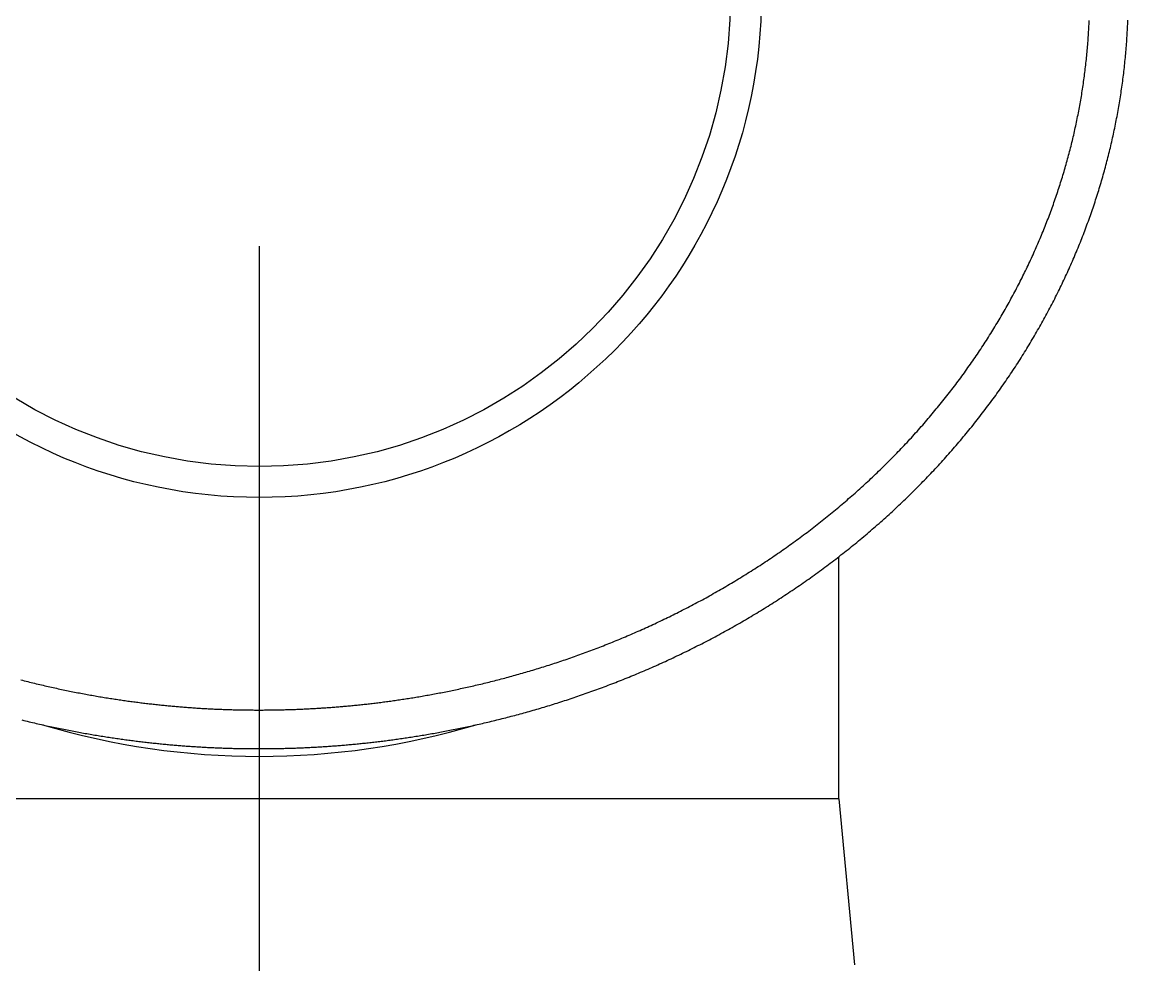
# Model space of a CAD drawing. Extents: x -57 to 65, y -56 to 12.
# Drawn here: x 48.19 to 62.5, y -12.55 to -0.35 of the extents above; entities that cross this region are included whole.
import ezdxf

# ---------------------------------------------------------------- set-up
doc = ezdxf.new("R2010")
doc.units = 0
doc.linetypes.add('CENTER', pattern=[50.8, 31.75, -6.35, 6.35, -6.35])
doc.layers.get('0').update_dxf_attribs({"linetype": 'CONTINUOUS'})
doc.layers.add('CENTER', color=1, linetype='CENTER')

msp = doc.modelspace()

# ---------------------------------------------------------------- linework, layer by layer
at = {"color": 7, "linetype": 'CONTINUOUS'}
for q in [(58.758503, -7.267221), (43.758503, -10.4), (58.965027, -12.547856)]:
    msp.add_line((58.758503, -10.4), q, dxfattribs=at)
at = {"color": 7}
for points in [[(51.2585, -9.75, 0), (51.2753, -9.74999, 0), (51.2921, -9.74996, 0), (51.3089, -9.74991, 0), (51.3256, -9.74983, 0), (51.3424, -9.74974, 0), (51.3592, -9.74962, 0), (51.3759, -9.74949, 0), (51.3927, -9.74933, 0), (51.4094, -9.74915, 0), (51.4262, -9.74895, 0), (51.4429, -9.74873, 0), (51.4596, -9.74849, 0), (51.4764, -9.74822, 0), (51.4931, -9.74794, 0), (51.5099, -9.74763, 0), (51.5266, -9.7473, 0), (51.5433, -9.74695, 0), (51.5601, -9.74657, 0), (51.5768, -9.74618, 0), (51.5936, -9.74576, 0), (51.6104, -9.74532, 0), (51.6271, -9.74486, 0), (51.6439, -9.74438, 0), (51.6607, -9.74387, 0), (51.6775, -9.74334, 0), (51.6942, -9.74279, 0), (51.7111, -9.74221, 0), (51.7279, -9.74162, 0), (51.7447, -9.741, 0), (51.7615, -9.74036, 0), (51.7784, -9.73969, 0), (51.7952, -9.739, 0), (51.8121, -9.73829, 0), (51.829, -9.73756, 0), (51.8459, -9.7368, 0), (51.8628, -9.73602, 0), (51.8797, -9.73522, 0), (51.8966, -9.73439, 0), (51.9136, -9.73354, 0), (51.9306, -9.73266, 0), (51.9476, -9.73177, 0), (51.9646, -9.73084, 0), (51.9816, -9.7299, 0), (51.9987, -9.72893, 0), (52.0158, -9.72794, 0), (52.0329, -9.72692, 0), (52.05, -9.72588, 0), (52.0671, -9.72481, 0), (52.0843, -9.72372, 0), (52.1015, -9.72261, 0), (52.1187, -9.72147, 0), (52.136, -9.72031, 0), (52.1532, -9.71912, 0), (52.1705, -9.71791, 0), (52.1879, -9.71668, 0), (52.2052, -9.71542, 0), (52.2226, -9.71413, 0), (52.24, -9.71282, 0), (52.2574, -9.71149, 0), (52.2749, -9.71013, 0), (52.2924, -9.70874, 0), (52.31, -9.70733, 0), (52.3275, -9.7059, 0), (52.3451, -9.70444, 0), (52.3628, -9.70295, 0), (52.3805, -9.70143, 0), (52.3982, -9.69989, 0), (52.4159, -9.69832, 0), (52.4337, -9.69672, 0), (52.4515, -9.69509, 0), (52.4694, -9.69344, 0), (52.4873, -9.69175, 0), (52.5053, -9.69004, 0), (52.5232, -9.68829, 0), (52.5413, -9.68652, 0), (52.5593, -9.68472, 0), (52.5775, -9.68288, 0), (52.5956, -9.68102, 0), (52.6138, -9.67912, 0), (52.6321, -9.6772, 0), (52.6504, -9.67524, 0), (52.6687, -9.67324, 0), (52.6871, -9.67122, 0), (52.7055, -9.66916, 0), (52.724, -9.66707, 0), (52.7426, -9.66495, 0), (52.7612, -9.66279, 0), (52.7798, -9.6606, 0), (52.7985, -9.65837, 0), (52.8172, -9.65611, 0), (52.836, -9.65382, 0), (52.8549, -9.65148, 0), (52.8738, -9.64912, 0), (52.8928, -9.64671, 0), (52.9118, -9.64427, 0), (52.9309, -9.64179, 0), (52.95, -9.63928, 0), (52.9692, -9.63673, 0), (52.9885, -9.63414, 0), (53.0078, -9.63151, 0), (53.0272, -9.62884, 0), (53.0466, -9.62614, 0), (53.0661, -9.62339, 0), (53.0857, -9.62061, 0), (53.1053, -9.61778, 0), (53.125, -9.61492, 0), (53.1448, -9.61201, 0), (53.1646, -9.60907, 0), (53.1845, -9.60608, 0), (53.2044, -9.60305, 0), (53.2245, -9.59998, 0), (53.2446, -9.59687, 0), (53.2647, -9.59371, 0), (53.285, -9.59052, 0), (53.3053, -9.58728, 0), (53.3257, -9.58399, 0), (53.3461, -9.58066, 0), (53.3667, -9.57728, 0), (53.3872, -9.57385, 0), (53.4079, -9.57037, 0), (53.4287, -9.56685, 0), (53.4495, -9.56327, 0), (53.4703, -9.55965, 0), (53.4913, -9.55598, 0), (53.5123, -9.55227, 0), (53.5334, -9.5485, 0), (53.5545, -9.54468, 0), (53.5757, -9.54082, 0), (53.597, -9.5369, 0), (53.6183, -9.53294, 0), (53.6398, -9.52892, 0), (53.6612, -9.52486, 0), (53.6827, -9.52074, 0), (53.7043, -9.51658, 0), (53.726, -9.51236, 0), (53.7477, -9.50809, 0), (53.7695, -9.50377, 0), (53.7913, -9.49941, 0), (53.8132, -9.49498, 0), (53.8352, -9.49051, 0), (53.8572, -9.48599, 0), (53.8792, -9.48141, 0), (53.9013, -9.47678, 0), (53.9235, -9.4721, 0), (53.9458, -9.46737, 0), (53.968, -9.46258, 0), (53.9904, -9.45774, 0), (54.0128, -9.45285, 0), (54.0352, -9.44791, 0), (54.0577, -9.44291, 0), (54.0803, -9.43786, 0), (54.1028, -9.43275, 0), (54.1255, -9.42759, 0), (54.1482, -9.42238, 0), (54.1709, -9.41711, 0), (54.1937, -9.41178, 0), (54.2166, -9.40641, 0), (54.2395, -9.40097, 0), (54.2624, -9.39548, 0), (54.2854, -9.38994, 0), (54.3084, -9.38434, 0), (54.3315, -9.37869, 0), (54.3546, -9.37298, 0), (54.3777, -9.36721, 0), (54.4009, -9.36139, 0), (54.4242, -9.35551, 0), (54.4475, -9.34957, 0), (54.4708, -9.34358, 0), (54.4941, -9.33753, 0), (54.5175, -9.33142, 0), (54.541, -9.32525, 0), (54.5644, -9.31903, 0), (54.588, -9.31275, 0), (54.6115, -9.30641, 0), (54.6351, -9.30002, 0), (54.6587, -9.29356, 0), (54.6824, -9.28705, 0), (54.7061, -9.28048, 0), (54.7298, -9.27385, 0), (54.7535, -9.26716, 0), (54.7773, -9.26041, 0), (54.8012, -9.2536, 0), (54.825, -9.24673, 0), (54.8489, -9.23981, 0), (54.8728, -9.23282, 0), (54.8967, -9.22577, 0), (54.9207, -9.21866, 0), (54.9447, -9.21149, 0), (54.9687, -9.20426, 0), (54.9928, -9.19697, 0), (55.0169, -9.18962, 0), (55.041, -9.18221, 0), (55.0651, -9.17473, 0), (55.0893, -9.16719, 0), (55.1134, -9.1596, 0), (55.1376, -9.15194, 0), (55.1618, -9.14421, 0), (55.1861, -9.13643, 0), (55.2104, -9.12858, 0), (55.2346, -9.12067, 0), (55.2589, -9.1127, 0), (55.2833, -9.10466, 0), (55.3076, -9.09656, 0), (55.332, -9.0884, 0), (55.3563, -9.08017, 0), (55.3807, -9.07188, 0), (55.4051, -9.06352, 0), (55.4296, -9.0551, 0), (55.454, -9.04662, 0), (55.4785, -9.03807, 0), (55.5029, -9.02946, 0), (55.5274, -9.02078, 0), (55.5519, -9.01205, 0), (55.5764, -9.00324, 0), (55.6009, -8.99438, 0), (55.6255, -8.98545, 0), (55.65, -8.97645, 0), (55.6746, -8.9674, 0), (55.6992, -8.95827, 0), (55.7238, -8.94909, 0), (55.7484, -8.93983, 0), (55.773, -8.93052, 0), (55.7976, -8.92114, 0), (55.8222, -8.91169, 0), (55.8469, -8.90218, 0), (55.8715, -8.8926, 0), (55.8962, -8.88296, 0), (55.9208, -8.87325, 0), (55.9455, -8.86348, 0), (55.9702, -8.85364, 0), (55.9949, -8.84373, 0), (56.0196, -8.83376, 0), (56.0443, -8.82373, 0), (56.069, -8.81362, 0), (56.0938, -8.80345, 0), (56.1185, -8.79322, 0), (56.1432, -8.78292, 0), (56.168, -8.77255, 0), (56.1927, -8.76211, 0), (56.2175, -8.75161, 0), (56.2422, -8.74104, 0), (56.267, -8.7304, 0), (56.2917, -8.7197, 0), (56.3165, -8.70893, 0), (56.3413, -8.69809, 0), (56.3661, -8.68718, 0), (56.3908, -8.67621, 0), (56.4156, -8.66517, 0), (56.4404, -8.65406, 0), (56.4652, -8.64288, 0), (56.49, -8.63163, 0), (56.5147, -8.62032, 0), (56.5395, -8.60893, 0), (56.5643, -8.59748, 0), (56.5891, -8.58596, 0), (56.6139, -8.57437, 0), (56.6387, -8.56271, 0), (56.6634, -8.55099, 0), (56.6882, -8.53919, 0), (56.713, -8.52732, 0), (56.7378, -8.51539, 0), (56.7625, -8.50338, 0), (56.7873, -8.49131, 0), (56.8121, -8.47916, 0), (56.8368, -8.46695, 0), (56.8616, -8.45467, 0), (56.8863, -8.44231, 0), (56.9111, -8.42989, 0), (56.9358, -8.41739, 0), (56.9605, -8.40483, 0), (56.9853, -8.39219, 0), (57.01, -8.37948, 0), (57.0347, -8.36671, 0), (57.0594, -8.35386, 0), (57.0841, -8.34094, 0), (57.1088, -8.32795, 0), (57.1335, -8.31489, 0), (57.1582, -8.30175, 0), (57.1829, -8.28855, 0), (57.2075, -8.27527, 0), (57.2322, -8.26192, 0), (57.2568, -8.2485, 0), (57.2814, -8.23501, 0), (57.3061, -8.22144, 0), (57.3307, -8.20781, 0), (57.3552, -8.1941, 0), (57.3798, -8.18032, 0), (57.4044, -8.16647, 0), (57.4289, -8.15255, 0), (57.4535, -8.13856, 0), (57.478, -8.12449, 0), (57.5025, -8.11036, 0), (57.527, -8.09615, 0), (57.5514, -8.08187, 0), (57.5759, -8.06753, 0), (57.6003, -8.05311, 0), (57.6247, -8.03862, 0), (57.6491, -8.02406, 0), (57.6735, -8.00943, 0), (57.6979, -7.99473, 0), (57.7222, -7.97996, 0), (57.7465, -7.96512, 0), (57.7708, -7.95021, 0), (57.7951, -7.93523, 0), (57.8193, -7.92018, 0), (57.8436, -7.90506, 0), (57.8678, -7.88987, 0), (57.8919, -7.87461, 0), (57.9161, -7.85928, 0), (57.9402, -7.84388, 0), (57.9643, -7.82841, 0), (57.9884, -7.81288, 0), (58.0125, -7.79727, 0), (58.0365, -7.78159, 0), (58.0605, -7.76585, 0), (58.0845, -7.75004, 0), (58.1084, -7.73416, 0), (58.1323, -7.71821, 0), (58.1562, -7.70219, 0), (58.1801, -7.6861, 0), (58.2039, -7.66994, 0), (58.2277, -7.65372, 0), (58.2514, -7.63743, 0), (58.2752, -7.62107, 0), (58.2989, -7.60464, 0), (58.3225, -7.58814, 0), (58.3462, -7.57158, 0), (58.3698, -7.55495, 0), (58.3933, -7.53825, 0), (58.4169, -7.52148, 0), (58.4404, -7.50465, 0), (58.4638, -7.48774, 0), (58.4872, -7.47077, 0), (58.5106, -7.45374, 0), (58.534, -7.43663, 0), (58.5573, -7.41946, 0), (58.5806, -7.40223, 0), (58.6038, -7.38492, 0), (58.627, -7.36755, 0), (58.6502, -7.35011, 0), (58.6733, -7.33261, 0), (58.6963, -7.31504, 0), (58.7194, -7.2974, 0), (58.7424, -7.2797, 0), (58.7653, -7.26193, 0), (58.7882, -7.24409, 0), (58.8111, -7.22619, 0), (58.8339, -7.20822, 0), (58.8567, -7.19019, 0), (58.8794, -7.17209, 0), (58.9021, -7.15393, 0), (58.9248, -7.1357, 0), (58.9474, -7.11741, 0), (58.9699, -7.09905, 0), (58.9924, -7.08063, 0), (59.0149, -7.06215, 0), (59.0373, -7.04361, 0), (59.0596, -7.025, 0), (59.082, -7.00633, 0), (59.1042, -6.9876, 0), (59.1264, -6.9688, 0), (59.1486, -6.94995, 0), (59.1707, -6.93103, 0), (59.1928, -6.91205, 0), (59.2148, -6.89302, 0), (59.2367, -6.87392, 0), (59.2587, -6.85476, 0), (59.2805, -6.83554, 0), (59.3023, -6.81626, 0), (59.3241, -6.79693, 0), (59.3458, -6.77753, 0), (59.3674, -6.75808, 0), (59.389, -6.73856, 0), (59.4105, -6.71899, 0), (59.432, -6.69936, 0), (59.4534, -6.67968, 0), (59.4748, -6.65993, 0), (59.4961, -6.64013, 0), (59.5173, -6.62028, 0), (59.5385, -6.60037, 0), (59.5597, -6.5804, 0), (59.5807, -6.56037, 0), (59.6018, -6.54029, 0), (59.6227, -6.52016, 0), (59.6436, -6.49997, 0), (59.6645, -6.47972, 0), (59.6852, -6.45943, 0), (59.706, -6.43907, 0), (59.7266, -6.41867, 0), (59.7472, -6.39821, 0), (59.7678, -6.3777, 0), (59.7882, -6.35713, 0), (59.8086, -6.33651, 0), (59.829, -6.31584, 0), (59.8493, -6.29512, 0), (59.8695, -6.27435, 0), (59.8896, -6.25353, 0), (59.9097, -6.23265, 0), (59.9298, -6.21172, 0), (59.9497, -6.19075, 0), (59.9696, -6.16972, 0), (59.9894, -6.14864, 0), (60.0092, -6.12752, 0), (60.0289, -6.10634, 0), (60.0485, -6.08512, 0), (60.068, -6.06385, 0), (60.0875, -6.04253, 0), (60.1069, -6.02116, 0), (60.1263, -5.99974, 0), (60.1456, -5.97828, 0), (60.1648, -5.95677, 0), (60.1839, -5.93522, 0), (60.203, -5.91362, 0), (60.222, -5.89197, 0), (60.2409, -5.87029, 0), (60.2597, -5.84855, 0), (60.2785, -5.82678, 0), (60.2972, -5.80496, 0), (60.3158, -5.7831, 0), (60.3344, -5.7612, 0), (60.3529, -5.73925, 0), (60.3713, -5.71726, 0), (60.3896, -5.69524, 0), (60.4079, -5.67317, 0), (60.4261, -5.65106, 0), (60.4442, -5.62891, 0), (60.4622, -5.60672, 0), (60.4802, -5.58449, 0), (60.4981, -5.56223, 0), (60.5159, -5.53992, 0), (60.5337, -5.51758, 0), (60.5513, -5.4952, 0), (60.5689, -5.47278, 0), (60.5864, -5.45033, 0), (60.6039, -5.42784, 0), (60.6213, -5.40531, 0), (60.6385, -5.38275, 0), (60.6558, -5.36015, 0), (60.6729, -5.33752, 0), (60.6899, -5.31485, 0), (60.7069, -5.29215, 0), (60.7238, -5.26942, 0), (60.7407, -5.24665, 0), (60.7574, -5.22385, 0), (60.7741, -5.20102, 0), (60.7907, -5.17816, 0), (60.8072, -5.15526, 0), (60.8236, -5.13234, 0), (60.84, -5.10938, 0), (60.8562, -5.08639, 0), (60.8724, -5.06338, 0), (60.8886, -5.04033, 0), (60.9046, -5.01725, 0), (60.9206, -4.99415, 0), (60.9364, -4.97102, 0), (60.9522, -4.94786, 0), (60.9679, -4.92467, 0), (60.9836, -4.90145, 0), (60.9991, -4.87821, 0), (61.0146, -4.85494, 0), (61.03, -4.83165, 0), (61.0453, -4.80833, 0), (61.0605, -4.78498, 0), (61.0757, -4.76161, 0), (61.0907, -4.73822, 0), (61.1057, -4.7148, 0), (61.1206, -4.69136, 0), (61.1354, -4.66789, 0), (61.1501, -4.6444, 0), (61.1648, -4.62089, 0), (61.1794, -4.59735, 0), (61.1938, -4.57378, 0), (61.2083, -4.5502, 0), (61.2226, -4.52658, 0), (61.2368, -4.50295, 0), (61.251, -4.47929, 0), (61.2651, -4.45561, 0), (61.2791, -4.4319, 0), (61.293, -4.40817, 0), (61.3069, -4.38442, 0), (61.3206, -4.36065, 0), (61.3343, -4.33685, 0), (61.3479, -4.31303, 0), (61.3614, -4.28919, 0), (61.3749, -4.26533, 0), (61.3882, -4.24145, 0), (61.4015, -4.21754, 0), (61.4147, -4.19361, 0), (61.4278, -4.16967, 0), (61.4409, -4.1457, 0), (61.4538, -4.12171, 0), (61.4667, -4.0977, 0), (61.4795, -4.07366, 0), (61.4922, -4.04961, 0), (61.5049, -4.02554, 0), (61.5174, -4.00145, 0), (61.5299, -3.97734, 0), (61.5423, -3.95321, 0), (61.5546, -3.92905, 0), (61.5668, -3.90488, 0), (61.579, -3.8807, 0), (61.5911, -3.85649, 0), (61.6031, -3.83226, 0), (61.615, -3.80801, 0), (61.6268, -3.78375, 0), (61.6386, -3.75947, 0), (61.6502, -3.73517, 0), (61.6618, -3.71085, 0), (61.6733, -3.68651, 0), (61.6848, -3.66216, 0), (61.6961, -3.63779, 0), (61.7074, -3.6134, 0), (61.7186, -3.58899, 0), (61.7297, -3.56457, 0), (61.7407, -3.54013, 0), (61.7517, -3.51568, 0), (61.7626, -3.4912, 0), (61.7734, -3.46671, 0), (61.7841, -3.44221, 0), (61.7947, -3.41769, 0), (61.8053, -3.39315, 0), (61.8157, -3.3686, 0), (61.8261, -3.34404, 0), (61.8364, -3.31945, 0), (61.8467, -3.29486, 0), (61.8568, -3.27024, 0), (61.8669, -3.24562, 0), (61.8769, -3.22098, 0), (61.8868, -3.19632, 0), (61.8966, -3.17165, 0), (61.9064, -3.14697, 0), (61.9161, -3.12227, 0), (61.9257, -3.09756, 0), (61.9352, -3.07283, 0), (61.9446, -3.0481, 0), (61.954, -3.02334, 0), (61.9633, -2.99858, 0), (61.9725, -2.9738, 0), (61.9816, -2.94901, 0), (61.9906, -2.9242, 0), (61.9996, -2.89939, 0), (62.0085, -2.87456, 0), (62.0173, -2.84972, 0), (62.026, -2.82486, 0), (62.0346, -2.8, 0), (62.0432, -2.77512, 0), (62.0517, -2.75023, 0), (62.0601, -2.72532, 0), (62.0684, -2.70041, 0), (62.0767, -2.67548, 0), (62.0848, -2.65055, 0), (62.0929, -2.6256, 0), (62.1009, -2.60064, 0), (62.1089, -2.57567, 0), (62.1167, -2.55069, 0), (62.1245, -2.5257, 0), (62.1322, -2.5007, 0), (62.1398, -2.47568, 0), (62.1473, -2.45066, 0), (62.1548, -2.42563, 0), (62.1622, -2.40058, 0), (62.1695, -2.37553, 0), (62.1767, -2.35047, 0), (62.1839, -2.3254, 0), (62.1909, -2.30031, 0), (62.1979, -2.27522, 0), (62.2048, -2.25012, 0), (62.2117, -2.22501, 0), (62.2184, -2.1999, 0), (62.2251, -2.17477, 0), (62.2317, -2.14963, 0), (62.2382, -2.12449, 0), (62.2446, -2.09934, 0), (62.251, -2.07418, 0), (62.2573, -2.04901, 0), (62.2635, -2.02383, 0), (62.2696, -1.99864, 0), (62.2756, -1.97345, 0), (62.2816, -1.94825, 0), (62.2875, -1.92304, 0), (62.2933, -1.89783, 0), (62.2991, -1.87261, 0), (62.3047, -1.84738, 0), (62.3103, -1.82214, 0), (62.3158, -1.7969, 0), (62.3212, -1.77165, 0), (62.3266, -1.7464, 0), (62.3318, -1.72113, 0), (62.337, -1.69586, 0), (62.3421, -1.67059, 0), (62.3472, -1.64531, 0), (62.3521, -1.62002, 0), (62.357, -1.59473, 0), (62.3618, -1.56943, 0), (62.3665, -1.54413, 0), (62.3712, -1.51882, 0), (62.3757, -1.4935, 0), (62.3802, -1.46818, 0), (62.3846, -1.44286, 0), (62.389, -1.41752, 0), (62.3932, -1.39219, 0), (62.3974, -1.36685, 0), (62.4015, -1.3415, 0), (62.4055, -1.31615, 0), (62.4095, -1.29079, 0), (62.4134, -1.26543, 0), (62.4172, -1.24007, 0), (62.4209, -1.2147, 0), (62.4245, -1.18932, 0), (62.4281, -1.16394, 0), (62.4315, -1.13856, 0), (62.435, -1.11318, 0), (62.4383, -1.08778, 0), (62.4415, -1.06239, 0), (62.4447, -1.03699, 0), (62.4478, -1.01159, 0), (62.4508, -0.986185, 0), (62.4538, -0.960777, 0), (62.4566, -0.935365, 0), (62.4594, -0.909949, 0), (62.4621, -0.884531, 0), (62.4648, -0.859109, 0), (62.4673, -0.833684, 0), (62.4698, -0.808257, 0), (62.4722, -0.782826, 0), (62.4745, -0.757393, 0), (62.4768, -0.731958, 0), (62.4789, -0.70652, 0), (62.481, -0.681079, 0), (62.483, -0.655637, 0), (62.485, -0.630192, 0), (62.4869, -0.604745, 0), (62.4886, -0.579296, 0), (62.4903, -0.553845, 0), (62.492, -0.528392, 0), (62.4935, -0.502937, 0), (62.495, -0.477481, 0), (62.4964, -0.452024, 0), (62.4977, -0.426565, 0), (62.499, -0.401104, 0), (62.5002, -0.375643, 0), (62.5012, -0.35018, 0), (62.5023, -0.324717, 0)], [(51.2585, -9.25, 0), (51.2746, -9.24999, 0), (51.2908, -9.24996, 0), (51.3069, -9.24991, 0), (51.323, -9.24984, 0), (51.3392, -9.24975, 0), (51.3553, -9.24964, 0), (51.3714, -9.24951, 0), (51.3875, -9.24936, 0), (51.4036, -9.24919, 0), (51.4197, -9.24899, 0), (51.4358, -9.24878, 0), (51.4519, -9.24855, 0), (51.468, -9.24829, 0), (51.4841, -9.24802, 0), (51.5002, -9.24772, 0), (51.5163, -9.2474, 0), (51.5324, -9.24707, 0), (51.5485, -9.24671, 0), (51.5646, -9.24633, 0), (51.5807, -9.24592, 0), (51.5968, -9.2455, 0), (51.6129, -9.24506, 0), (51.629, -9.24459, 0), (51.6452, -9.24411, 0), (51.6613, -9.2436, 0), (51.6775, -9.24307, 0), (51.6936, -9.24251, 0), (51.7098, -9.24194, 0), (51.726, -9.24135, 0), (51.7421, -9.24073, 0), (51.7583, -9.24009, 0), (51.7745, -9.23943, 0), (51.7908, -9.23874, 0), (51.807, -9.23804, 0), (51.8232, -9.23731, 0), (51.8395, -9.23656, 0), (51.8558, -9.23579, 0), (51.8721, -9.23499, 0), (51.8884, -9.23417, 0), (51.9047, -9.23333, 0), (51.921, -9.23247, 0), (51.9374, -9.23158, 0), (51.9538, -9.23067, 0), (51.9702, -9.22974, 0), (51.9866, -9.22879, 0), (52.003, -9.22781, 0), (52.0195, -9.22681, 0), (52.036, -9.22578, 0), (52.0525, -9.22474, 0), (52.069, -9.22367, 0), (52.0856, -9.22257, 0), (52.1021, -9.22146, 0), (52.1187, -9.22032, 0), (52.1354, -9.21915, 0), (52.152, -9.21796, 0), (52.1687, -9.21675, 0), (52.1854, -9.21552, 0), (52.2022, -9.21426, 0), (52.2189, -9.21297, 0), (52.2357, -9.21167, 0), (52.2526, -9.21034, 0), (52.2694, -9.20898, 0), (52.2863, -9.2076, 0), (52.3032, -9.20619, 0), (52.3202, -9.20476, 0), (52.3372, -9.2033, 0), (52.3542, -9.20182, 0), (52.3713, -9.20031, 0), (52.3884, -9.19877, 0), (52.4055, -9.19721, 0), (52.4227, -9.19562, 0), (52.4399, -9.194, 0), (52.4572, -9.19235, 0), (52.4744, -9.19068, 0), (52.4918, -9.18897, 0), (52.5092, -9.18724, 0), (52.5266, -9.18548, 0), (52.544, -9.18368, 0), (52.5615, -9.18186, 0), (52.5791, -9.18001, 0), (52.5967, -9.17812, 0), (52.6143, -9.17621, 0), (52.632, -9.17426, 0), (52.6497, -9.17229, 0), (52.6675, -9.17028, 0), (52.6853, -9.16824, 0), (52.7032, -9.16616, 0), (52.7211, -9.16405, 0), (52.739, -9.16191, 0), (52.7571, -9.15974, 0), (52.7751, -9.15753, 0), (52.7933, -9.15529, 0), (52.8114, -9.15302, 0), (52.8297, -9.1507, 0), (52.848, -9.14836, 0), (52.8663, -9.14598, 0), (52.8847, -9.14356, 0), (52.9031, -9.14111, 0), (52.9216, -9.13862, 0), (52.9402, -9.13609, 0), (52.9588, -9.13353, 0), (52.9775, -9.13093, 0), (52.9963, -9.12829, 0), (53.0151, -9.12561, 0), (53.0339, -9.1229, 0), (53.0529, -9.12015, 0), (53.0719, -9.11736, 0), (53.0909, -9.11452, 0), (53.11, -9.11165, 0), (53.1292, -9.10874, 0), (53.1485, -9.10579, 0), (53.1678, -9.1028, 0), (53.1872, -9.09977, 0), (53.2066, -9.0967, 0), (53.2261, -9.09358, 0), (53.2457, -9.09042, 0), (53.2654, -9.08722, 0), (53.2851, -9.08397, 0), (53.3049, -9.08068, 0), (53.3247, -9.07734, 0), (53.3447, -9.07395, 0), (53.3647, -9.07052, 0), (53.3847, -9.06704, 0), (53.4049, -9.06351, 0), (53.425, -9.05994, 0), (53.4453, -9.05632, 0), (53.4656, -9.05265, 0), (53.486, -9.04894, 0), (53.5064, -9.04518, 0), (53.5269, -9.04137, 0), (53.5475, -9.03751, 0), (53.5681, -9.0336, 0), (53.5888, -9.02965, 0), (53.6096, -9.02564, 0), (53.6304, -9.02159, 0), (53.6512, -9.01749, 0), (53.6722, -9.01334, 0), (53.6931, -9.00915, 0), (53.7142, -9.0049, 0), (53.7353, -9.0006, 0), (53.7564, -8.99625, 0), (53.7776, -8.99186, 0), (53.7988, -8.98741, 0), (53.8201, -8.98291, 0), (53.8415, -8.97837, 0), (53.8629, -8.97377, 0), (53.8844, -8.96912, 0), (53.9059, -8.96442, 0), (53.9274, -8.95967, 0), (53.949, -8.95487, 0), (53.9707, -8.95002, 0), (53.9924, -8.94511, 0), (54.0142, -8.94015, 0), (54.036, -8.93515, 0), (54.0578, -8.93009, 0), (54.0797, -8.92497, 0), (54.1016, -8.91981, 0), (54.1236, -8.91459, 0), (54.1457, -8.90932, 0), (54.1677, -8.90399, 0), (54.1898, -8.89862, 0), (54.212, -8.89318, 0), (54.2342, -8.8877, 0), (54.2564, -8.88216, 0), (54.2787, -8.87657, 0), (54.301, -8.87092, 0), (54.3234, -8.86522, 0), (54.3458, -8.85947, 0), (54.3682, -8.85366, 0), (54.3907, -8.84779, 0), (54.4132, -8.84187, 0), (54.4357, -8.8359, 0), (54.4583, -8.82987, 0), (54.4809, -8.82378, 0), (54.5036, -8.81764, 0), (54.5262, -8.81145, 0), (54.5489, -8.80519, 0), (54.5717, -8.79888, 0), (54.5945, -8.79252, 0), (54.6173, -8.7861, 0), (54.6401, -8.77962, 0), (54.663, -8.77308, 0), (54.6859, -8.76649, 0), (54.7088, -8.75984, 0), (54.7318, -8.75313, 0), (54.7547, -8.74636, 0), (54.7778, -8.73954, 0), (54.8008, -8.73266, 0), (54.8239, -8.72572, 0), (54.8469, -8.71872, 0), (54.8701, -8.71167, 0), (54.8932, -8.70455, 0), (54.9163, -8.69738, 0), (54.9395, -8.69014, 0), (54.9627, -8.68285, 0), (54.9859, -8.6755, 0), (55.0092, -8.66809, 0), (55.0325, -8.66062, 0), (55.0557, -8.65309, 0), (55.079, -8.6455, 0), (55.1024, -8.63785, 0), (55.1257, -8.63013, 0), (55.1491, -8.62236, 0), (55.1724, -8.61453, 0), (55.1958, -8.60663, 0), (55.2192, -8.59868, 0), (55.2426, -8.59066, 0), (55.2661, -8.58258, 0), (55.2895, -8.57444, 0), (55.313, -8.56624, 0), (55.3365, -8.55798, 0), (55.3599, -8.54966, 0), (55.3834, -8.54128, 0), (55.407, -8.53283, 0), (55.4305, -8.52433, 0), (55.454, -8.51576, 0), (55.4776, -8.50714, 0), (55.5011, -8.49845, 0), (55.5247, -8.4897, 0), (55.5483, -8.48089, 0), (55.5719, -8.47201, 0), (55.5955, -8.46308, 0), (55.6191, -8.45408, 0), (55.6427, -8.44502, 0), (55.6664, -8.4359, 0), (55.69, -8.42672, 0), (55.7136, -8.41747, 0), (55.7373, -8.40816, 0), (55.761, -8.39879, 0), (55.7846, -8.38936, 0), (55.8083, -8.37986, 0), (55.832, -8.3703, 0), (55.8557, -8.36068, 0), (55.8794, -8.35099, 0), (55.9031, -8.34124, 0), (55.9268, -8.33143, 0), (55.9505, -8.32155, 0), (55.9742, -8.31161, 0), (55.9979, -8.30161, 0), (56.0217, -8.29154, 0), (56.0454, -8.28141, 0), (56.0691, -8.27122, 0), (56.0929, -8.26096, 0), (56.1166, -8.25063, 0), (56.1403, -8.24025, 0), (56.1641, -8.22979, 0), (56.1878, -8.21928, 0), (56.2116, -8.2087, 0), (56.2353, -8.19805, 0), (56.2591, -8.18734, 0), (56.2828, -8.17656, 0), (56.3065, -8.16572, 0), (56.3303, -8.15482, 0), (56.354, -8.14384, 0), (56.3778, -8.13281, 0), (56.4015, -8.12171, 0), (56.4253, -8.11054, 0), (56.449, -8.0993, 0), (56.4727, -8.088, 0), (56.4965, -8.07664, 0), (56.5202, -8.06521, 0), (56.5439, -8.05371, 0), (56.5676, -8.04214, 0), (56.5913, -8.03051, 0), (56.6151, -8.01882, 0), (56.6388, -8.00705, 0), (56.6625, -7.99522, 0), (56.6862, -7.98333, 0), (56.7099, -7.97136, 0), (56.7335, -7.95933, 0), (56.7572, -7.94723, 0), (56.7809, -7.93507, 0), (56.8045, -7.92284, 0), (56.8282, -7.91053, 0), (56.8519, -7.89817, 0), (56.8755, -7.88573, 0), (56.8991, -7.87323, 0), (56.9227, -7.86066, 0), (56.9464, -7.84802, 0), (56.97, -7.83531, 0), (56.9935, -7.82254, 0), (57.0171, -7.80969, 0), (57.0407, -7.79678, 0), (57.0643, -7.7838, 0), (57.0878, -7.77075, 0), (57.1113, -7.75763, 0), (57.1348, -7.74445, 0), (57.1583, -7.7312, 0), (57.1818, -7.71788, 0), (57.2053, -7.70449, 0), (57.2288, -7.69104, 0), (57.2522, -7.67752, 0), (57.2756, -7.66393, 0), (57.299, -7.65027, 0), (57.3224, -7.63655, 0), (57.3458, -7.62276, 0), (57.3691, -7.6089, 0), (57.3925, -7.59498, 0), (57.4158, -7.58099, 0), (57.4391, -7.56693, 0), (57.4623, -7.5528, 0), (57.4856, -7.53861, 0), (57.5088, -7.52436, 0), (57.532, -7.51004, 0), (57.5552, -7.49565, 0), (57.5784, -7.48119, 0), (57.6015, -7.46667, 0), (57.6246, -7.45208, 0), (57.6477, -7.43743, 0), (57.6708, -7.42271, 0), (57.6938, -7.40793, 0), (57.7168, -7.39308, 0), (57.7398, -7.37817, 0), (57.7628, -7.36319, 0), (57.7857, -7.34814, 0), (57.8086, -7.33303, 0), (57.8315, -7.31786, 0), (57.8543, -7.30262, 0), (57.8771, -7.28732, 0), (57.8999, -7.27195, 0), (57.9227, -7.25651, 0), (57.9454, -7.24102, 0), (57.9681, -7.22545, 0), (57.9908, -7.20983, 0), (58.0134, -7.19414, 0), (58.036, -7.17838, 0), (58.0586, -7.16256, 0), (58.0811, -7.14668, 0), (58.1036, -7.13073, 0), (58.1261, -7.11472, 0), (58.1485, -7.09865, 0), (58.1709, -7.08251, 0), (58.1933, -7.06631, 0), (58.2156, -7.05005, 0), (58.2379, -7.03372, 0), (58.2602, -7.01733, 0), (58.2824, -7.00088, 0), (58.3045, -6.98436, 0), (58.3267, -6.96778, 0), (58.3488, -6.95114, 0), (58.3708, -6.93444, 0), (58.3929, -6.91767, 0), (58.4148, -6.90084, 0), (58.4368, -6.88395, 0), (58.4587, -6.86699, 0), (58.4805, -6.84998, 0), (58.5024, -6.8329, 0), (58.5241, -6.81576, 0), (58.5459, -6.79856, 0), (58.5675, -6.7813, 0), (58.5892, -6.76397, 0), (58.6108, -6.74659, 0), (58.6323, -6.72915, 0), (58.6538, -6.71164, 0), (58.6753, -6.69408, 0), (58.6967, -6.67646, 0), (58.7181, -6.65878, 0), (58.7394, -6.64104, 0), (58.7606, -6.62324, 0), (58.7819, -6.60538, 0), (58.803, -6.58747, 0), (58.8242, -6.56949, 0), (58.8452, -6.55146, 0), (58.8663, -6.53338, 0), (58.8873, -6.51523, 0), (58.9082, -6.49703, 0), (58.9291, -6.47878, 0), (58.9499, -6.46047, 0), (58.9707, -6.4421, 0), (58.9914, -6.42367, 0), (59.012, -6.4052, 0), (59.0327, -6.38666, 0), (59.0532, -6.36808, 0), (59.0737, -6.34944, 0), (59.0942, -6.33074, 0), (59.1146, -6.31199, 0), (59.1349, -6.29319, 0), (59.1552, -6.27434, 0), (59.1755, -6.25543, 0), (59.1956, -6.23647, 0), (59.2158, -6.21746, 0), (59.2358, -6.19839, 0), (59.2558, -6.17928, 0), (59.2758, -6.16011, 0), (59.2957, -6.14089, 0), (59.3155, -6.12162, 0), (59.3353, -6.1023, 0), (59.355, -6.08293, 0), (59.3747, -6.06351, 0), (59.3943, -6.04404, 0), (59.4138, -6.02453, 0), (59.4333, -6.00496, 0), (59.4527, -5.98534, 0), (59.4721, -5.96568, 0), (59.4914, -5.94597, 0), (59.5106, -5.92621, 0), (59.5298, -5.9064, 0), (59.5489, -5.88654, 0), (59.5679, -5.86664, 0), (59.5869, -5.84669, 0), (59.6058, -5.8267, 0), (59.6247, -5.80666, 0), (59.6435, -5.78657, 0), (59.6622, -5.76644, 0), (59.6808, -5.74626, 0), (59.6994, -5.72604, 0), (59.7179, -5.70577, 0), (59.7364, -5.68546, 0), (59.7548, -5.6651, 0), (59.7731, -5.6447, 0), (59.7914, -5.62426, 0), (59.8095, -5.60378, 0), (59.8276, -5.58326, 0), (59.8457, -5.56269, 0), (59.8637, -5.54209, 0), (59.8816, -5.52144, 0), (59.8994, -5.50075, 0), (59.9172, -5.48003, 0), (59.9349, -5.45926, 0), (59.9525, -5.43846, 0), (59.9701, -5.41761, 0), (59.9875, -5.39673, 0), (60.005, -5.37582, 0), (60.0223, -5.35486, 0), (60.0396, -5.33387, 0), (60.0568, -5.31284, 0), (60.0739, -5.29177, 0), (60.091, -5.27067, 0), (60.1079, -5.24953, 0), (60.1249, -5.22836, 0), (60.1417, -5.20715, 0), (60.1585, -5.18591, 0), (60.1752, -5.16464, 0), (60.1918, -5.14333, 0), (60.2083, -5.12199, 0), (60.2248, -5.10061, 0), (60.2412, -5.07921, 0), (60.2576, -5.05777, 0), (60.2738, -5.0363, 0), (60.29, -5.0148, 0), (60.3061, -4.99326, 0), (60.3221, -4.9717, 0), (60.3381, -4.95011, 0), (60.354, -4.92848, 0), (60.3698, -4.90683, 0), (60.3855, -4.88515, 0), (60.4012, -4.86344, 0), (60.4168, -4.8417, 0), (60.4323, -4.81994, 0), (60.4477, -4.79814, 0), (60.4631, -4.77632, 0), (60.4783, -4.75448, 0), (60.4935, -4.7326, 0), (60.5087, -4.7107, 0), (60.5237, -4.68878, 0), (60.5387, -4.66683, 0), (60.5536, -4.64486, 0), (60.5684, -4.62286, 0), (60.5831, -4.60083, 0), (60.5978, -4.57879, 0), (60.6124, -4.55672, 0), (60.6269, -4.53463, 0), (60.6413, -4.51251, 0), (60.6556, -4.49038, 0), (60.6699, -4.46822, 0), (60.6841, -4.44604, 0), (60.6982, -4.42384, 0), (60.7122, -4.40161, 0), (60.7262, -4.37937, 0), (60.74, -4.3571, 0), (60.7538, -4.33481, 0), (60.7675, -4.3125, 0), (60.7812, -4.29017, 0), (60.7948, -4.26782, 0), (60.8082, -4.24545, 0), (60.8217, -4.22305, 0), (60.835, -4.20064, 0), (60.8482, -4.1782, 0), (60.8614, -4.15574, 0), (60.8745, -4.13327, 0), (60.8875, -4.11077, 0), (60.9005, -4.08826, 0), (60.9134, -4.06572, 0), (60.9262, -4.04316, 0), (60.9389, -4.02059, 0), (60.9515, -3.99799, 0), (60.9641, -3.97538, 0), (60.9766, -3.95275, 0), (60.989, -3.9301, 0), (61.0013, -3.90743, 0), (61.0136, -3.88474, 0), (61.0257, -3.86203, 0), (61.0378, -3.83931, 0), (61.0499, -3.81656, 0), (61.0618, -3.7938, 0), (61.0737, -3.77102, 0), (61.0855, -3.74823, 0), (61.0972, -3.72541, 0), (61.1088, -3.70258, 0), (61.1204, -3.67974, 0), (61.1319, -3.65687, 0), (61.1433, -3.63399, 0), (61.1546, -3.61109, 0), (61.1659, -3.58818, 0), (61.1771, -3.56525, 0), (61.1882, -3.5423, 0), (61.1992, -3.51934, 0), (61.2102, -3.49636, 0), (61.221, -3.47337, 0), (61.2318, -3.45036, 0), (61.2426, -3.42733, 0), (61.2532, -3.40429, 0), (61.2638, -3.38124, 0), (61.2743, -3.35817, 0), (61.2847, -3.33509, 0), (61.2951, -3.31199, 0), (61.3053, -3.28888, 0), (61.3155, -3.26575, 0), (61.3256, -3.24261, 0), (61.3357, -3.21946, 0), (61.3456, -3.19629, 0), (61.3555, -3.17311, 0), (61.3653, -3.14991, 0), (61.3751, -3.1267, 0), (61.3847, -3.10348, 0), (61.3943, -3.08025, 0), (61.4038, -3.057, 0), (61.4133, -3.03374, 0), (61.4226, -3.01047, 0), (61.4319, -2.98719, 0), (61.4411, -2.96389, 0), (61.4502, -2.94058, 0), (61.4593, -2.91726, 0), (61.4683, -2.89393, 0), (61.4772, -2.87059, 0), (61.486, -2.84723, 0), (61.4948, -2.82387, 0), (61.5034, -2.80049, 0), (61.5121, -2.7771, 0), (61.5206, -2.7537, 0), (61.529, -2.73029, 0), (61.5374, -2.70687, 0), (61.5457, -2.68343, 0), (61.5539, -2.65999, 0), (61.5621, -2.63654, 0), (61.5702, -2.61307, 0), (61.5782, -2.5896, 0), (61.5861, -2.56611, 0), (61.594, -2.54262, 0), (61.6017, -2.51911, 0), (61.6094, -2.4956, 0), (61.6171, -2.47207, 0), (61.6246, -2.44854, 0), (61.6321, -2.425, 0), (61.6395, -2.40145, 0), (61.6468, -2.37788, 0), (61.6541, -2.35431, 0), (61.6613, -2.33074, 0), (61.6684, -2.30715, 0), (61.6754, -2.28355, 0), (61.6824, -2.25995, 0), (61.6893, -2.23633, 0), (61.6961, -2.21271, 0), (61.7028, -2.18908, 0), (61.7095, -2.16544, 0), (61.716, -2.14179, 0), (61.7226, -2.11814, 0), (61.729, -2.09448, 0), (61.7354, -2.07081, 0), (61.7416, -2.04713, 0), (61.7479, -2.02345, 0), (61.754, -1.99976, 0), (61.7601, -1.97606, 0), (61.7661, -1.95235, 0), (61.772, -1.92864, 0), (61.7778, -1.90492, 0), (61.7836, -1.8812, 0), (61.7893, -1.85746, 0), (61.7949, -1.83373, 0), (61.8005, -1.80998, 0), (61.8059, -1.78623, 0), (61.8113, -1.76247, 0), (61.8167, -1.73871, 0), (61.8219, -1.71494, 0), (61.8271, -1.69117, 0), (61.8322, -1.66739, 0), (61.8372, -1.6436, 0), (61.8422, -1.61981, 0), (61.8471, -1.59602, 0), (61.8519, -1.57222, 0), (61.8566, -1.54841, 0), (61.8613, -1.5246, 0), (61.8659, -1.50078, 0), (61.8704, -1.47696, 0), (61.8749, -1.45314, 0), (61.8793, -1.42931, 0), (61.8836, -1.40547, 0), (61.8878, -1.38163, 0), (61.8919, -1.35779, 0), (61.896, -1.33394, 0), (61.9, -1.31009, 0), (61.904, -1.28623, 0), (61.9078, -1.26237, 0), (61.9116, -1.2385, 0), (61.9153, -1.21464, 0), (61.919, -1.19076, 0), (61.9225, -1.16689, 0), (61.926, -1.14301, 0), (61.9295, -1.11912, 0), (61.9328, -1.09523, 0), (61.9361, -1.07134, 0), (61.9393, -1.04745, 0), (61.9424, -1.02355, 0), (61.9455, -0.999652, 0), (61.9485, -0.975748, 0), (61.9514, -0.951841, 0), (61.9542, -0.927931, 0), (61.957, -0.904018, 0), (61.9597, -0.880103, 0), (61.9623, -0.856184, 0), (61.9649, -0.832264, 0), (61.9673, -0.80834, 0), (61.9698, -0.784414, 0), (61.9721, -0.760486, 0), (61.9743, -0.736556, 0), (61.9765, -0.712623, 0), (61.9786, -0.688688, 0), (61.9807, -0.664751, 0), (61.9827, -0.640812, 0), (61.9846, -0.616871, 0), (61.9864, -0.592929, 0), (61.9881, -0.568984, 0), (61.9898, -0.545038, 0), (61.9914, -0.521091, 0), (61.993, -0.497142, 0), (61.9944, -0.473191, 0), (61.9958, -0.449239, 0), (61.9971, -0.425287, 0), (61.9984, -0.401332, 0), (61.9995, -0.377377, 0), (62.0006, -0.353421, 0), (62.0017, -0.329464, 0)], [(48.1709, -8.85987, 0), (48.1933, -8.86563, 0), (48.2156, -8.87134, 0), (48.2379, -8.87699, 0), (48.2602, -8.88258, 0), (48.2825, -8.88812, 0), (48.3047, -8.89361, 0), (48.3268, -8.89904, 0), (48.3489, -8.90442, 0), (48.371, -8.90974, 0), (48.393, -8.91501, 0), (48.415, -8.92022, 0), (48.437, -8.92538, 0), (48.4589, -8.93049, 0), (48.4807, -8.93554, 0), (48.5025, -8.94055, 0), (48.5243, -8.94549, 0), (48.546, -8.95039, 0), (48.5677, -8.95524, 0), (48.5893, -8.96003, 0), (48.6109, -8.96477, 0), (48.6324, -8.96946, 0), (48.6538, -8.9741, 0), (48.6753, -8.97868, 0), (48.6966, -8.98322, 0), (48.7179, -8.9877, 0), (48.7392, -8.99214, 0), (48.7604, -8.99652, 0), (48.7816, -9.00086, 0), (48.8027, -9.00514, 0), (48.8237, -9.00937, 0), (48.8447, -9.01356, 0), (48.8656, -9.0177, 0), (48.8865, -9.02178, 0), (48.9073, -9.02582, 0), (48.9281, -9.02981, 0), (48.9488, -9.03375, 0), (48.9694, -9.03764, 0), (48.99, -9.04149, 0), (49.0105, -9.04529, 0), (49.0309, -9.04904, 0), (49.0513, -9.05274, 0), (49.0717, -9.05639, 0), (49.0919, -9.06, 0), (49.1121, -9.06357, 0), (49.1322, -9.06708, 0), (49.1523, -9.07055, 0), (49.1723, -9.07397, 0), (49.1922, -9.07735, 0), (49.212, -9.08069, 0), (49.2318, -9.08397, 0), (49.2515, -9.08722, 0), (49.2712, -9.09042, 0), (49.2907, -9.09358, 0), (49.3102, -9.09669, 0), (49.3297, -9.09976, 0), (49.3491, -9.10279, 0), (49.3684, -9.10578, 0), (49.3876, -9.10873, 0), (49.4068, -9.11164, 0), (49.4259, -9.1145, 0), (49.445, -9.11733, 0), (49.464, -9.12011, 0), (49.4829, -9.12286, 0), (49.5018, -9.12557, 0), (49.5206, -9.12823, 0), (49.5393, -9.13086, 0), (49.558, -9.13346, 0), (49.5767, -9.13601, 0), (49.5952, -9.13853, 0), (49.6138, -9.14101, 0), (49.6322, -9.14346, 0), (49.6506, -9.14587, 0), (49.669, -9.14824, 0), (49.6873, -9.15058, 0), (49.7055, -9.15289, 0), (49.7237, -9.15516, 0), (49.7418, -9.15739, 0), (49.7599, -9.1596, 0), (49.7779, -9.16177, 0), (49.7959, -9.1639, 0), (49.8138, -9.16601, 0), (49.8317, -9.16808, 0), (49.8495, -9.17012, 0), (49.8673, -9.17214, 0), (49.885, -9.17412, 0), (49.9027, -9.17607, 0), (49.9203, -9.178, 0), (49.9379, -9.1799, 0), (49.9555, -9.18177, 0), (49.973, -9.18361, 0), (49.9904, -9.18542, 0), (50.0079, -9.1872, 0), (50.0252, -9.18896, 0), (50.0426, -9.19069, 0), (50.0599, -9.19239, 0), (50.0771, -9.19406, 0), (50.0943, -9.19571, 0), (50.1115, -9.19733, 0), (50.1286, -9.19892, 0), (50.1458, -9.20048, 0), (50.1628, -9.20202, 0), (50.1799, -9.20353, 0), (50.1968, -9.20501, 0), (50.2138, -9.20647, 0), (50.2307, -9.2079, 0), (50.2476, -9.2093, 0), (50.2645, -9.21068, 0), (50.2813, -9.21203, 0), (50.2981, -9.21336, 0), (50.3149, -9.21466, 0), (50.3317, -9.21593, 0), (50.3484, -9.21718, 0), (50.365, -9.21841, 0), (50.3817, -9.2196, 0), (50.3983, -9.22078, 0), (50.4149, -9.22192, 0), (50.4315, -9.22305, 0), (50.4481, -9.22414, 0), (50.4646, -9.22522, 0), (50.4811, -9.22627, 0), (50.4976, -9.22729, 0), (50.5141, -9.22829, 0), (50.5305, -9.22926, 0), (50.5469, -9.23021, 0), (50.5633, -9.23114, 0), (50.5797, -9.23204, 0), (50.596, -9.23292, 0), (50.6124, -9.23378, 0), (50.6287, -9.23461, 0), (50.645, -9.23542, 0), (50.6613, -9.2362, 0), (50.6776, -9.23697, 0), (50.6938, -9.2377, 0), (50.7101, -9.23842, 0), (50.7263, -9.23911, 0), (50.7425, -9.23978, 0), (50.7587, -9.24043, 0), (50.7749, -9.24106, 0), (50.7911, -9.24166, 0), (50.8073, -9.24224, 0), (50.8234, -9.2428, 0), (50.8396, -9.24334, 0), (50.8557, -9.24385, 0), (50.8719, -9.24435, 0), (50.888, -9.24482, 0), (50.9041, -9.24527, 0), (50.9202, -9.2457, 0), (50.9363, -9.24611, 0), (50.9524, -9.24649, 0), (50.9685, -9.24686, 0), (50.9846, -9.24721, 0), (51.0007, -9.24753, 0), (51.0168, -9.24783, 0), (51.0329, -9.24812, 0), (51.049, -9.24838, 0), (51.0651, -9.24862, 0), (51.0812, -9.24884, 0), (51.0973, -9.24905, 0), (51.1134, -9.24923, 0), (51.1295, -9.24939, 0), (51.1456, -9.24954, 0), (51.1617, -9.24966, 0), (51.1778, -9.24976, 0), (51.194, -9.24985, 0), (51.2101, -9.24992, 0), (51.2262, -9.24996, 0), (51.2424, -9.24999, 0), (51.2585, -9.25, 0)], [(48.1852, -9.37912, 0), (48.2082, -9.38477, 0), (48.2313, -9.39037, 0), (48.2542, -9.39591, 0), (48.2772, -9.4014, 0), (48.3001, -9.40683, 0), (48.3229, -9.4122, 0), (48.3457, -9.41752, 0), (48.3685, -9.42278, 0), (48.3912, -9.42799, 0), (48.4138, -9.43314, 0), (48.4364, -9.43824, 0), (48.459, -9.44328, 0), (48.4815, -9.44827, 0), (48.504, -9.45321, 0), (48.5264, -9.45809, 0), (48.5487, -9.46292, 0), (48.571, -9.46769, 0), (48.5932, -9.47241, 0), (48.6154, -9.47708, 0), (48.6376, -9.4817, 0), (48.6596, -9.48626, 0), (48.6817, -9.49077, 0), (48.7036, -9.49523, 0), (48.7255, -9.49964, 0), (48.7474, -9.50399, 0), (48.7692, -9.5083, 0), (48.7909, -9.51255, 0), (48.8125, -9.51676, 0), (48.8341, -9.52091, 0), (48.8557, -9.52501, 0), (48.8772, -9.52906, 0), (48.8986, -9.53306, 0), (48.9199, -9.53702, 0), (48.9412, -9.54092, 0), (48.9624, -9.54477, 0), (48.9836, -9.54858, 0), (49.0047, -9.55233, 0), (49.0257, -9.55604, 0), (49.0466, -9.5597, 0), (49.0675, -9.56331, 0), (49.0883, -9.56687, 0), (49.109, -9.57039, 0), (49.1297, -9.57385, 0), (49.1502, -9.57728, 0), (49.1708, -9.58065, 0), (49.1912, -9.58398, 0), (49.2116, -9.58727, 0), (49.2319, -9.59051, 0), (49.2521, -9.59371, 0), (49.2722, -9.59686, 0), (49.2923, -9.59997, 0), (49.3124, -9.60304, 0), (49.3323, -9.60606, 0), (49.3522, -9.60904, 0), (49.372, -9.61198, 0), (49.3918, -9.61488, 0), (49.4115, -9.61774, 0), (49.4311, -9.62055, 0), (49.4507, -9.62333, 0), (49.4702, -9.62607, 0), (49.4897, -9.62877, 0), (49.5091, -9.63142, 0), (49.5284, -9.63404, 0), (49.5477, -9.63663, 0), (49.5669, -9.63917, 0), (49.586, -9.64168, 0), (49.6051, -9.64415, 0), (49.6241, -9.64658, 0), (49.6431, -9.64898, 0), (49.662, -9.65134, 0), (49.6809, -9.65367, 0), (49.6997, -9.65596, 0), (49.7185, -9.65822, 0), (49.7372, -9.66044, 0), (49.7558, -9.66263, 0), (49.7744, -9.66479, 0), (49.7929, -9.66691, 0), (49.8114, -9.66901, 0), (49.8299, -9.67107, 0), (49.8483, -9.6731, 0), (49.8666, -9.67511, 0), (49.8849, -9.67708, 0), (49.9032, -9.67902, 0), (49.9214, -9.68094, 0), (49.9395, -9.68282, 0), (49.9577, -9.68468, 0), (49.9757, -9.68651, 0), (49.9938, -9.68831, 0), (50.0118, -9.69008, 0), (50.0297, -9.69182, 0), (50.0476, -9.69353, 0), (50.0655, -9.69521, 0), (50.0833, -9.69687, 0), (50.1011, -9.69849, 0), (50.1189, -9.70009, 0), (50.1366, -9.70166, 0), (50.1543, -9.70321, 0), (50.1719, -9.70472, 0), (50.1895, -9.70621, 0), (50.2071, -9.70767, 0), (50.2246, -9.70911, 0), (50.2421, -9.71051, 0), (50.2596, -9.71189, 0), (50.2771, -9.71324, 0), (50.2945, -9.71457, 0), (50.3119, -9.71587, 0), (50.3292, -9.71714, 0), (50.3466, -9.71839, 0), (50.3639, -9.71961, 0), (50.3811, -9.7208, 0), (50.3984, -9.72197, 0), (50.4156, -9.72311, 0), (50.4328, -9.72422, 0), (50.4499, -9.72531, 0), (50.4671, -9.72638, 0), (50.4842, -9.72742, 0), (50.5013, -9.72843, 0), (50.5184, -9.72942, 0), (50.5354, -9.73039, 0), (50.5525, -9.73132, 0), (50.5695, -9.73224, 0), (50.5865, -9.73313, 0), (50.6035, -9.73399, 0), (50.6204, -9.73484, 0), (50.6374, -9.73565, 0), (50.6543, -9.73644, 0), (50.6712, -9.73721, 0), (50.6881, -9.73796, 0), (50.705, -9.73868, 0), (50.7218, -9.73938, 0), (50.7387, -9.74005, 0), (50.7555, -9.7407, 0), (50.7724, -9.74133, 0), (50.7892, -9.74193, 0), (50.806, -9.74251, 0), (50.8228, -9.74307, 0), (50.8396, -9.74361, 0), (50.8564, -9.74412, 0), (50.8731, -9.74461, 0), (50.8899, -9.74508, 0), (50.9067, -9.74553, 0), (50.9234, -9.74595, 0), (50.9402, -9.74635, 0), (50.9569, -9.74673, 0), (50.9737, -9.74709, 0), (50.9904, -9.74743, 0), (51.0072, -9.74775, 0), (51.0239, -9.74804, 0), (51.0406, -9.74831, 0), (51.0574, -9.74857, 0), (51.0741, -9.7488, 0), (51.0909, -9.74901, 0), (51.1076, -9.7492, 0), (51.1243, -9.74937, 0), (51.1411, -9.74952, 0), (51.1579, -9.74965, 0), (51.1746, -9.74975, 0), (51.1914, -9.74984, 0), (51.2081, -9.74991, 0), (51.2249, -9.74996, 0), (51.2417, -9.74999, 0), (51.2585, -9.75, 0)]]:
    msp.add_polyline3d(points, dxfattribs=at)
at = {"color": 7, "linetype": 'CONTINUOUS'}
for radius in [6.5, 6.1]:
    msp.add_circle((51.258503, 0), radius, dxfattribs=at)
msp.add_arc((51.258503, 0), 9.85, 253.4472621, 286.5527379, dxfattribs=at)
at = {"layer": 'CENTER', "color": 1, "linetype": 'CENTER'}
msp.add_line((51.258503, -35), (51.258503, 11.85), dxfattribs=at)

doc.saveas('drawing.dxf')
